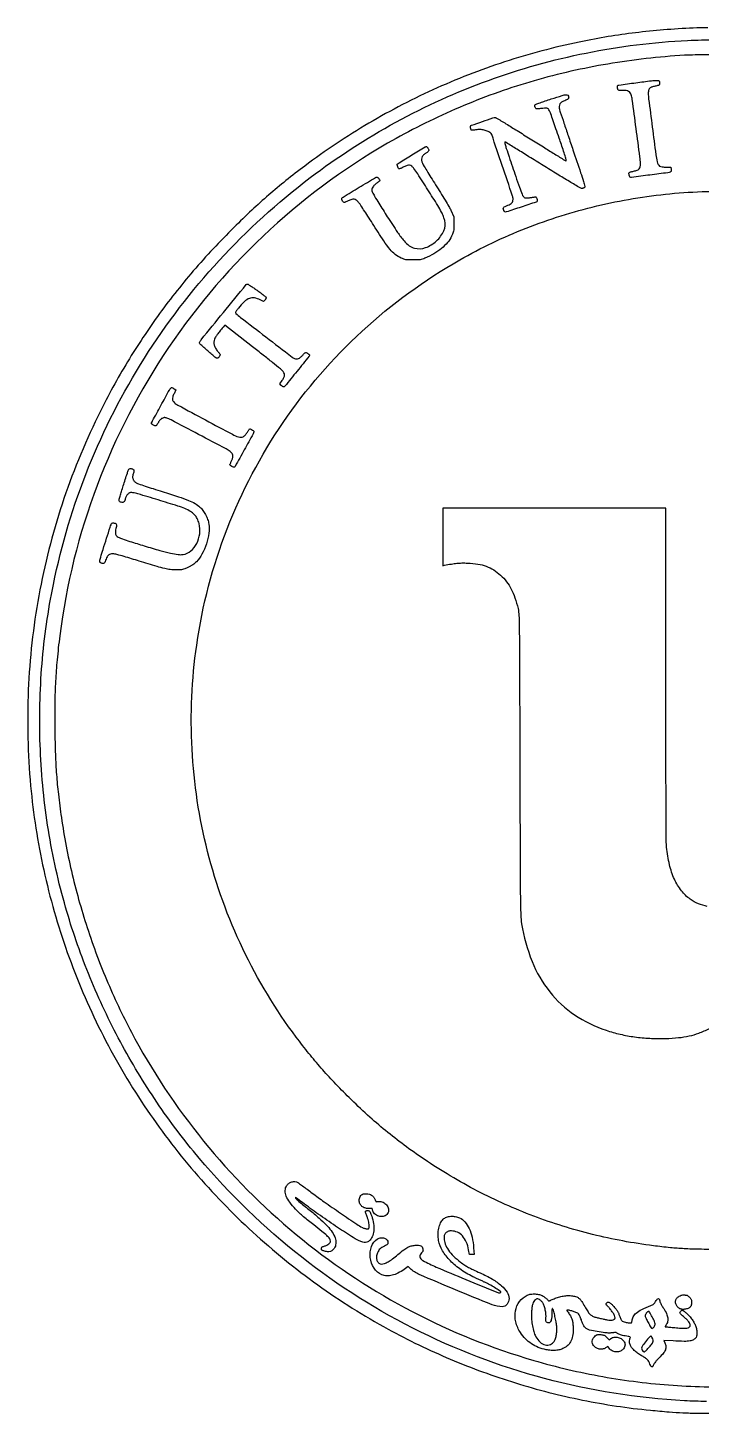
# Model space of a CAD drawing. Extents: x 0 to 2048, y 1 to 2048.
# Drawn here: x 0 to 996, y 1 to 2048 of the extents above; entities that cross this region are included whole.
import ezdxf

# ---------------------------------------------------------------- set-up
doc = ezdxf.new("R2010")
doc.units = 0

msp = doc.modelspace()

# ---------------------------------------------------------------- linework, layer by layer
for points in [[(1006.021468, 2047.671664, 0.012011), (990, 2047.399056, 0.008542), (945.787342, 2044.82663, 0.010138), (904.151006, 2040.839233, 0.010406), (863.686444, 2035.278659, 0.01004), (823, 2027.981876, 0.027694), (712.291359, 1999.369919, 0.028027), (605.875813, 1958.788699, 0.028057), (504.774924, 1906.608309, 0.027892), (409.94417, 1843.342887, 0.007872), (382.070639, 1821.71707, 0.009515), (356.627372, 1800.519569, 0.00935), (331.643907, 1778.055665, 0.007153), (305.145672, 1752.599105, 0.020057), (245.137411, 1688.317553, 0.021553), (191.971044, 1620.908733, 0.021683), (145.08915, 1549.564312, 0.020844), (103.89732, 1473.5, 0.034086), (51.040257, 1343.619185, 0.034606), (16.636234, 1208.411902, 0.034467), (1.112888, 1069.230326, 0.033227), (4.552468, 927.5, 0.031722), (23.848247, 803.289807, 0.031), (58.795854, 681.534613, 0.030893), (108.67292, 564.629244, 0.030995), (172.526937, 454.894085, 0.030417), (246.876551, 357.047948, 0.029819), (333.013358, 268.255764, 0.029813), (429.120224, 190.323335, 0.030374), (533.236914, 124.900604, 0.025286), (625.170596, 80.523064, 0.024862), (721.627822, 45.373857, 0.024928), (820.837208, 20.053499, 0.025756), (921, 5.064921, 0.003822), (948.806521, 2.572504, 0.00943), (969.250175, 1.285078, 0.008454), (990.982521, 0.695466, 0.002554), (1024, 0.526796, 0.002591)], [(1003.898328, 17.978589, -0.010833), (971.5, 19.038388, -0.051543), (764.543174, 51.876568, -0.052415), (569.909815, 126.269961, -0.052324), (394.705278, 239.655215, -0.051021), (245.209461, 387.807054, -0.026574), (184.070806, 470.816228, -0.02551), (131.175175, 560.954102, -0.025457), (87.633094, 656.204873, -0.02619), (54.458365, 754.5, -0.030447), (29.679055, 869.485427, -0.02918), (18.59535, 988.277368, -0.029118), (21.408482, 1107.808118, -0.029999), (38.130268, 1225, -0.045419), (90.282325, 1398.192504, -0.045096), (172.941851, 1559.560716, -0.045), (283.388124, 1703.805968, -0.044815), (418, 1826.182724, -0.037186), (544.714942, 1908.105185, -0.037801), (681.489846, 1969.844994, -0.037783), (826.063311, 2010.311699, -0.037076), (976, 2028.888917, -0.007911), (996.705621, 2029.579362, -0.004138), (1022.499975, 2029.817588, -0.004138)], [(1013.170715, 2007.55992, 0.002065), (995.046875, 2007.481586, 0.001895), (979.616221, 2007.292664, 0.011063), (971.5, 2006.982812, 0.026631), (858.177089, 1994.061281, 0.028488), (749.439655, 1969.317663, 0.028745), (645.120292, 1932.629831, 0.028195), (545, 1884.015782, 0.058646), (358.827658, 1749.53693, 0.058345), (208.600434, 1575.295331, 0.058409), (102.820531, 1371.254093, 0.059025), (47.563786, 1149, 0.007681), (43.676483, 1113.933914, 0.010643), (41.345469, 1082.388508, 0.010117), (40.287189, 1049.575601, 0.006031), (40.289343, 1010.5, 0.005476), (41.135086, 973.844734, 0.010247), (42.751442, 944.223323, 0.010544), (45.543099, 915.261248, 0.006207), (50.038018, 880.771051, 0.022897), (66.039049, 796.569946, 0.021916), (89.857109, 712.923772, 0.021871), (120.962958, 631.51269, 0.022569), (158.772923, 554, 0.049224), (268.043956, 393.360921, 0.049204), (406.621269, 257.155529, 0.049276), (568.935877, 150.820122, 0.049666), (748.5, 78.632413, 0.026616), (850.602455, 54.750239, 0.026725), (954.525388, 41.890728, 0.026636), (1059.563773, 40.166145, 0.026037)], [(1024, 242.605742, -0.003752), (993.024471, 242.838171, -0.010089), (971.008284, 243.613111, -0.0114), (950.614752, 245.210346, -0.006097), (925.5, 248.064398, -0.029236), (835.618264, 264.77356, -0.029518), (748.594435, 291.814938, -0.029491), (665.286088, 328.944258, -0.029062), (586.5, 375.779154, -0.010829), (556.720748, 396.863889, -0.012609), (529.386364, 418.208621, -0.012464), (502.895426, 441.122047, -0.010136), (475.648655, 466.931154, -0.00763), (453.370599, 489.588445, -0.010534), (434.124251, 510.640003, -0.010735), (416.064197, 532.164741, -0.008425), (397.38936, 556.238051, -0.04927), (318.235801, 686.958269, -0.049284), (266.196273, 830.626981, -0.04918), (243.203771, 981.990931, -0.048646), (250.07744, 1135.5, -0.057336), (295.149985, 1307.344176, -0.05722), (378.089937, 1464.588789, -0.057075), (494.738114, 1599.284915, -0.0565), (639.19056, 1704.645721, -0.035876), (737.16439, 1751.43858, -0.034753), (841.856586, 1784.325865, -0.034765), (950.06031, 1802.386824, -0.035956), (1058.5, 1804.990942, -0.002896)], [(1005.209409, 749.462069, -0.052992), (992.086315, 753.425702, -0.053311), (980.1179, 760.053384, -0.07421), (966.893894, 772.632162, -0.058541), (956.635131, 789.542393, -0.050064), (949.354958, 810.914612, -0.031873), (945.047599, 836.855955, -0.023873), (944.542586, 846.361493, -0.000311), (944.261618, 905.908145, -0.000748), (944.060266, 983.358905, -0.000276), (944, 1092.605955), (944, 1338), (779, 1338), (614, 1338), (614, 1295.383423), (614, 1252.766846), (616.75, 1253.359811, -0.009339), (626.726822, 1255.316815, -0.019386), (634.585376, 1256.394232, -0.020894), (642.11979, 1256.814353, -0.012877), (651, 1256.709275, -0.031106), (665.913906, 1255.216259, -0.048169), (678.417525, 1251.913684, -0.051978), (689.355434, 1246.516846, -0.044914), (699.538482, 1238.743624, -0.042709), (708.328533, 1229.187612, -0.044024), (715.267551, 1218.369239, -0.039321), (720.788271, 1205.445784, -0.024096), (725.32072, 1189.5, -0.049559), (726.682507, 1179.060856, -0.004773), (727.223954, 1153.446729, -0.002119), (727.576902, 1105.434534, -0.000123), (727.998129, 958.5, 0.000128), (728.419193, 812.117293, 0.0021), (728.777729, 763.216533, 0.005523), (729.366182, 737.15838, 0.032172), (730.708265, 723.5, 0.05462), (746.094897, 668.205175, 0.072928), (772.228691, 623.203424, 0.076712), (808.980289, 589.242973, 0.068838), (855.603977, 566.411904, 0.022768), (876.448325, 560.589691, 0.022558), (897.800009, 556.665956, 0.021886), (920.028066, 554.595807, 0.018833), (943.5, 554.327349, 0.017153), (962.898569, 555.502931, 0.031592), (978.506885, 557.98968, 0.033944), (992.90917, 562.272136, 0.023677), (1008.5, 568.941665, 0.044865)], [(1081.977162, 1057.25, -0.000112), (1081.923512, 881.804735, -0.001437)]]:
    msp.add_lwpolyline(points, format="xyb")
for points in [[(934.5, 1966.044762, -0.03032), (934.375524, 1963.993964, -0.159934), (933.90339, 1962.986979, -0.136066), (932.883038, 1962.368788, -0.019788), (930.5, 1961.799049, 0.005225), (925.588235, 1960.774954, 0.033142), (923.139126, 1960.064697, 0.06093), (921.504563, 1959.233914, 0.048401), (919.974564, 1957.974564, 0.069579), (919.029686, 1956.722471, 0.06317), (918.426473, 1955.21815, 0.046253), (918.099142, 1953.224635, 0.017578), (918, 1950.405485, 0.031773), (918.516045, 1942.292802, 0.000615), (923.877804, 1900.724654, 0.000791), (929.255292, 1859.939081, 0.023538), (931.115782, 1849.699811, 0.061929), (932.577972, 1845.700427, 0.137339), (934.765348, 1843.339118, 0.105225), (938.276814, 1842.093155, 0.027926), (944.238597, 1841.642462), (951.5, 1841.5), (951.813871, 1838.243125, -0.03061), (951.868233, 1836.684958, -0.07934), (951.662475, 1835.583499, -0.111303), (951.183168, 1834.826951, -0.104876), (950.416118, 1834.329438, -0.0592), (946.872585, 1833.43162, -0.000568), (920.469696, 1830.013385, -0.000314), (893.366222, 1826.553051, -0.112717), (891.353734, 1826.751173, -0.210994), (890.482774, 1827.544054, -0.041045), (889.768857, 1829.599076, -0.043015), (889.391298, 1831.847965, -0.112158), (889.623697, 1833.461754, -0.203278), (890.091653, 1833.946769, -0.017762), (891.7236, 1834.573525, -0.021068), (893.80155, 1835.191425, -0.014776), (896.185742, 1835.717954, 0.03584), (901.52521, 1837.135241, 0.124949), (904.485783, 1839.0737, 0.141731), (905.956228, 1842.034998, 0.051311), (906.3198, 1846.761611, 0.025982), (905.522991, 1856.99405, 0.000808), (900.010843, 1898.739724, 0.000548), (894.230512, 1941.620013, 0.040747), (892.721809, 1948.47808, 0.078455), (891.170487, 1951.652369, 0.123676), (888.889794, 1953.626719, 0.08933), (885.382428, 1954.670454, 0.027217), (879.829455, 1954.985258, -0.006761), (875.458676, 1955.054028, -0.093114), (873.917385, 1955.390523, -0.193321), (873.082499, 1956.220701, -0.047559), (872.478292, 1958.098837, -0.029501), (872.280372, 1959.34733, -0.035369), (872.247634, 1960.536445, -0.038076), (872.364936, 1961.515028, -0.149074), (872.648837, 1962.04552, -0.163722), (874.570101, 1962.994731, -0.000611), (899.567051, 1966.341467, -0.002006), (922.805419, 1969.329032, -0.039464), (930, 1969.652726, -0.012666), (932.8817, 1969.481767, -0.148894), (933.913357, 1969.069468, -0.200337), (934.38771, 1968.200214, -0.02603)], [(800.218185, 1945.009945, -0.057437), (800.2161, 1943.784198, -0.108923), (799.894545, 1942.855852, -0.105304), (799.203082, 1942.12873, -0.051307), (798.072634, 1941.513844, 0.023112), (790.748864, 1938.049268, 0.112951), (787.304445, 1935.070503, 0.162007), (786.145947, 1931.473645, 0.062946), (786.860508, 1926.226801, 0.01482), (787.883553, 1922.807507, 0.000347), (793.179381, 1906.883003, 0.000768), (799.427354, 1888.234372, 0.000521), (806.598118, 1867.013207, -0.00069), (817.944029, 1833.398536, -0.0084), (822.058766, 1820.434563, -0.013971), (824.007765, 1813.18402, -0.300246), (823.28641, 1811.199892, -0.065657), (822.420427, 1810.718222, -0.039034), (821.290383, 1810.370581, -0.038412), (820.088203, 1810.196713, -0.053114), (819, 1810.239484, -0.098483), (817.181424, 1810.886356, -0.000549), (801.346821, 1820.360376, -0.002337), (783.327294, 1831.283398, -0.00148), (762.414709, 1844.179466, 0.00021), (741.540127, 1857.125362, 0.000333), (723.638321, 1868.200695, 0.000069), (707.877563, 1877.933889, 0.015425), (706.35954, 1878.80758, 0.600385), (705.669594, 1878.345616, 0.039318), (706.214704, 1875.336536, 0.014795), (707.991667, 1869.324695, 0.00194), (712.193786, 1856.680914, 0.000933), (721.890589, 1828.054839, 0.00463), (727.521612, 1812.020733, 0.00522), (731.356426, 1801.752859, 0.0748), (733.280292, 1798.370796, 0.044304), (734.632235, 1796.934249, 0.117039), (735.867349, 1796.268838, 0.077531), (737.566947, 1796.087331, 0.012411), (740.908125, 1796.332288, 0.006255), (743.249356, 1796.592088, 0.005681), (745.65984, 1796.917994, 0.005694), (747.809531, 1797.258604, 0.018176), (749.231754, 1797.55413, -0.037995), (750.751448, 1797.807601, -0.150604), (751.666792, 1797.612842, -0.14276), (752.341604, 1796.928775, -0.032928), (753.022568, 1795.440641, -0.026912), (753.39277, 1794.282995, -0.028058), (753.630416, 1793.108225, -0.029193), (753.718495, 1792.07604, -0.098609), (753.604647, 1791.412109, -0.224439), (752.182832, 1790.05307, -0.000839), (729.959573, 1782.698665, -0.000849), (707.722376, 1775.422867, -0.220494), (705.739463, 1775.661021, -0.098251), (705.343997, 1776.029027, -0.022653), (704.842387, 1776.794349, -0.022551), (704.335549, 1777.745059, -0.020346), (703.897221, 1778.770329, -0.096381), (703.537186, 1780.853334, -0.187512), (704.171791, 1782.389592, -0.09793), (706.086225, 1783.73649, -0.016554), (710.251675, 1785.423266, 0.043158), (713.704812, 1787.040175, 0.079373), (716.107162, 1788.993203, 0.094839), (717.510898, 1791.331412, 0.088118), (718, 1794.085139, 0.081326), (717.190373, 1799.029888, 0.000458), (701.981131, 1844.092843, 0.000252), (686.38241, 1890.094163, 0.158796), (684.76705, 1892.252963, 0.058688), (679.731331, 1894.97919, 0.050444), (673.936955, 1896.633821, 0.04726), (667.561395, 1897.163588, 0.039618), (660.801399, 1896.548483, -0.010275), (657.844044, 1896.103374, -0.114589), (656.665901, 1896.220801, -0.206457), (655.979601, 1896.840841, -0.045777), (655.443552, 1898.368885, -0.026943), (655.228969, 1899.472551, -0.0253), (655.128547, 1900.616375, -0.026166), (655.144232, 1901.638893, -0.074826), (655.296943, 1902.331438, -0.220214), (656.45517, 1903.456513, -0.001031), (672.664252, 1909.104858, -0.002279), (688.157299, 1914.388929, -0.081211), (691.894738, 1915, -0.137594), (692.730042, 1914.765698, -0.000178), (707.46641, 1905.785444, -0.001526), (723.958847, 1895.657819, -0.000937), (743.328862, 1883.6313, 0.000256), (762.770111, 1871.523788, 0.000401), (779.497336, 1861.13696, 0.000097), (794.153172, 1852.056595, 0.015775), (795.804761, 1851.104489, 0.62923), (796.589677, 1851.679038, 0.024039), (795.503335, 1856.268653, 0.010739), (792.76145, 1865.071115, 0.001234), (786.119808, 1884.723189, 0.00069), (781.472526, 1898.30166, 0.000992), (777.316609, 1910.312437, 0.00052), (773.764378, 1920.478931, 0.015752), (772.790356, 1923, 0.041528), (770.995086, 1926.421656, 0.130984), (769.105246, 1928.16154, 0.120543), (766.502252, 1928.808737, 0.032628), (762.231291, 1928.545884, -0.004477), (755.385776, 1927.736106, -0.063743), (752.930121, 1927.781594, -0.183106), (751.585809, 1928.530085, -0.08964), (750.59407, 1930.255148, -0.030934), (750.242401, 1931.473031, -0.052223), (750.120669, 1932.527747, -0.066579), (750.22417, 1933.369084, -0.135077), (750.555148, 1933.94196, -0.109218), (751.390801, 1934.466801, -0.001118), (757.9787, 1936.804504, -0.003548), (765.616219, 1939.434675, -0.002288), (774.5, 1942.378495, -0.003042), (790.722978, 1947.563029, -0.050361), (796.275222, 1948.703564, -0.225098), (798.879947, 1947.77968, -0.170134)], [(592.401299, 1869.190867, -0.054273), (593.239529, 1867.022071, -0.193484), (593.062045, 1865.572986, -0.110722), (591.817806, 1864.167623, -0.012652), (588.302719, 1861.76134, 0.067082), (584.898162, 1858.841244, 0.106798), (583.015546, 1855.51547, 0.10896), (582.694531, 1851.758726, 0.071949), (583.877753, 1847.572674, 0.031063), (585.28508, 1844.877543, 0.001597), (590.396921, 1836.474613, 0.002537), (596.560309, 1826.52927, 0.001838), (603.522695, 1815.511115, -0.003412), (610.684426, 1804.09805, -0.00376), (617.45891, 1792.950074, -0.003503), (623.106611, 1783.344629, -0.01908), (625.926586, 1778.011115), (630.5, 1768.5), (630.5, 1757.478973, -0.006999), (630.404349, 1750.64597, -0.039796), (630.014393, 1747.033973, -0.05092), (629.090109, 1743.923561, -0.015905), (627.092438, 1739.478973, -0.06316), (621.051406, 1730.265722, -0.044106), (612.174381, 1721.551818, -0.039998), (600.913092, 1713.714263, -0.032311), (587.729736, 1707.125573, -0.022344), (583.878093, 1705.701313, -0.040644), (580.611765, 1704.942507, -0.029707), (576.641658, 1704.59374, -0.007057), (570, 1704.5, -0.006529), (563.17392, 1704.589134, -0.032984), (559.381041, 1704.939289, -0.047085), (556.311695, 1705.729899, -0.022947), (552.569866, 1707.277145, -0.056702), (543.722466, 1712.716876, -0.053587), (536.134971, 1720.098041, -0.027314), (526.891218, 1732.578501, -0.004198), (510.111824, 1758.5, 0.001953), (503.290472, 1769.142332, 0.002581), (496.988053, 1778.781532, 0.001856), (491.635229, 1786.811913, 0.025238), (489.528805, 1789.628618, 0.047545), (486.075533, 1793.066744, 0.136387), (483.009123, 1794.425396, 0.120927), (479.449601, 1794.087279, 0.033587), (474.25289, 1791.874573, -0.008982), (469.778234, 1789.70354, -0.141183), (468.118053, 1789.447108, -0.209583), (466.868786, 1790.196718, -0.023443), (465.036288, 1793.053882, -0.055792), (464.743884, 1793.723094, -0.054092), (464.602783, 1794.447432, -0.058721), (464.624858, 1795.116185, -0.11128), (464.819775, 1795.615835, -0.107985), (466.726586, 1797.435668, -0.000493), (490.529541, 1811.896825, -0.0004), (514.548354, 1826.430495, -0.136681), (516.592765, 1827, -0.137179), (517.234762, 1826.820484, -0.040886), (518.066632, 1826.217719, -0.037621), (518.930711, 1825.356102, -0.032907), (519.698814, 1824.336916, -0.021137), (520.728828, 1822.609876, -0.188495), (520.835225, 1821.748407, -0.163122), (520.33771, 1820.977532, -0.014903), (518.487291, 1819.586916, 0.023455), (514.604675, 1816.563835, 0.036378), (511.590508, 1813.574916, 0.043006), (509.600626, 1810.851013, 0.137089), (509, 1808.701546, 0.112334), (509.823955, 1805.080393, 0.017852), (513.22761, 1798.592714, 0.010712), (519.434642, 1788.24443, 0.00175), (531.957019, 1768.5, 0.006146), (547.269708, 1745.178541, 0.03021), (556.841897, 1732.682851, 0.05589), (564.502829, 1725.616555, 0.097022), (572.305575, 1721.943749, 0.150106), (588.564911, 1722.781646, 0.098707), (604.69593, 1732.588653, 0.101175), (615.537894, 1747.581005, 0.166485), (616.999497, 1763.002096, 0.026112), (616.296845, 1765.376993, 0.01009), (615.08659, 1768.59179, 0.009958), (613.631957, 1772.030891, 0.012128), (612.129132, 1775.187642, 0.021833), (606.718054, 1784.810902, 0.001956), (592.002391, 1808.293038, 0.001715), (576.966407, 1831.899273, 0.027036), (571.389724, 1839.634678, 0.048436), (568.05898, 1843.03209, 0.135176), (565.051239, 1844.410726, 0.120519), (561.543034, 1844.133639, 0.034706), (556.468227, 1842.058973, -0.003576), (554.043566, 1840.886785, -0.005318), (551.90311, 1839.898573, -0.002473), (550.072054, 1839.087574, -0.103366), (549.652965, 1839, -0.274649), (548.694247, 1839.569588, -0.024123), (547.413853, 1842.217505, -0.023953), (546.394467, 1844.97356, -0.286533), (546.664902, 1846.02502, -0.053978), (549.485805, 1848.183264, -0.000707), (568.478884, 1859.667217, -0.000314), (588.209283, 1871.542023, -0.131417), (589.72432, 1871.977375, -0.163282), (590.293461, 1871.798053, -0.044156), (591.015714, 1871.168171, -0.039801), (591.75522, 1870.264447, -0.032257)], [(339.490348, 1659.708565, -0.006199), (344.489425, 1656.05443, -0.00931), (348.750063, 1652.732528, -0.004805), (352.247121, 1649.843626, -0.171781), (352.771018, 1648.950489, -0.117154), (352.739472, 1648.217149, -0.042218), (352.368644, 1647.233817, -0.039042), (351.763336, 1646.184069, -0.037249), (350.993547, 1645.223448), (348.925753, 1643.003932), (344.157648, 1645.420114, 0.071028), (335.355996, 1648.407439, 0.136936), (327.998406, 1647.767253, 0.104269), (320.715297, 1643.132257, 0.031041), (311.834013, 1633.291401, 0.007261), (309.0666, 1629.707957, 0.048841), (307.902412, 1627.789718, 0.125216), (307.648936, 1626.531146, 0.192496), (308.107096, 1625.534079, 0.025845), (315.080623, 1619.563789, 0.000509), (352.292454, 1590.95985, 0.000215), (391.24896, 1561.10445, 0.065539), (394.676281, 1559.130335, 0.076695), (397.730182, 1558.387527, 0.11474), (400.436792, 1558.777155, 0.085314), (403.242735, 1560.465492, 0.02819), (406.71354, 1563.819268, -0.00845), (409.418185, 1566.647425, -0.090929), (410.712088, 1567.550717, -0.178181), (411.89063, 1567.639793, -0.053594), (413.584639, 1566.954703, -0.025346), (414.63584, 1566.321609, -0.026796), (415.5974, 1565.596167, -0.02771), (416.352072, 1564.885577, -0.098734), (416.704704, 1564.327147, -0.266615), (416.406146, 1562.412668, -0.000661), (398.484494, 1540.120102, -0.000733), (380.566759, 1517.959215, -0.226091), (378.553891, 1517, -0.120183), (377.949658, 1517.147365, -0.030041), (377.071251, 1517.672119, -0.028946), (376.110522, 1518.41228, -0.025578), (375.199103, 1519.288064), (373.049579, 1521.576128), (376.524789, 1526.464087, 0.043342), (379.152479, 1530.934241, 0.108747), (380.003141, 1534.597838, 0.128202), (379.182767, 1537.900006, 0.072685), (376.694579, 1541.216667, 0.026842), (374.178019, 1543.461424, 0.000692), (362.348137, 1552.897759, 0.001467), (348.405656, 1563.921038, 0.001001), (332.497283, 1576.371447), (291.605409, 1608.242895), (289.241294, 1605.371447, 0.005712), (284.318585, 1599.25117, 0.011354), (280.586362, 1594.272194, 0.013804), (277.895489, 1590.278647, 0.042411), (276.389534, 1587.38986, 0.09092), (275.480507, 1583.215912, 0.074681), (276.009242, 1578.677888, 0.065968), (277.967879, 1574.003874, 0.048344), (281.262464, 1569.439165, -0.008114), (283.82133, 1566.435229, -0.090649), (284.583319, 1565.06826, -0.171955), (284.567926, 1563.870783, -0.047649), (283.740205, 1562.151392, -0.030253), (283.024863, 1561.115531, -0.03205), (282.202387, 1560.194516, -0.033863), (281.396052, 1559.501337, -0.109765), (280.756614, 1559.212919, -0.233226), (278.279387, 1559.85388, -0.003405), (266.555817, 1570.100191, -0.002953), (254.864836, 1580.583185, -0.309425), (254.390508, 1582.575264, -0.079591), (256.762974, 1586.668822, -0.000334), (289.627111, 1626.914731, -0.000139), (323.337432, 1668.117224, -0.219234), (325, 1668.926828, -0.144095), (325.998302, 1668.65623, -0.003918), (329.87529, 1666.232282, -0.007814), (334.403742, 1663.251022, -0.005241)], [(216.800263, 1514.185549), (219.100527, 1512.41557), (216.560032, 1506.957785, 0.025293), (214.608088, 1502.141892, 0.098438), (214.167008, 1498.972036, 0.130766), (215.023716, 1496.369747, 0.060276), (217.334367, 1493.618077, 0.064787), (222.30227, 1490.052693, 0.000572), (263.217767, 1468.125836, 0.000943), (302.904639, 1447.011978, 0.036774), (312.050611, 1442.998452, 0.099561), (315.588092, 1442.49437, 0.109804), (318.911859, 1443.434515, 0.087814), (322.069201, 1445.933697, 0.043641), (325.122507, 1450.044675, -0.00635), (326.324697, 1451.944013, -0.009923), (327.412159, 1453.544373, -0.004502), (328.365194, 1454.863389, -0.238394), (328.635434, 1455, -0.124313), (330.178271, 1454.610391, -0.029528), (332.451025, 1453.205196, -0.024628), (334.516671, 1451.595286, -0.284483), (334.812186, 1450.657248, -0.063676), (333.697907, 1447.837284, -0.0004), (320.542138, 1423.999447, -0.000209), (307.045565, 1399.614379, -0.128524), (305.95875, 1398.474506, -0.234016), (304.500438, 1398.337291, -0.040129), (301.915992, 1399.573499, -0.040249), (299.626439, 1401.162923, -0.333748), (299.34477, 1402.317593, -0.000686), (299.657503, 1403.044369, -0.000081), (300.353742, 1404.655574, -0.000097), (301.182105, 1406.570656, -0.00008), (302.067792, 1408.616275, 0.041865), (303.491659, 1412.840964, 0.105845), (303.590002, 1416.065142, 0.12137), (302.373592, 1418.77467, 0.064821), (299.742234, 1421.366378, 0.040238), (293.611123, 1425.278218, 0.000514), (252.988699, 1446.761098, 0.00049), (212.205111, 1468.22448, 0.042438), (205.811231, 1470.917533, 0.025367), (203.737116, 1471.476166, 0.068937), (202.222925, 1471.589507, 0.072862), (200.783825, 1471.285168, 0.030854), (198.974133, 1470.486624, 0.044756), (197.64712, 1469.642212, 0.028511), (196.262148, 1468.444157, 0.028569), (195.028172, 1467.102209, 0.046452), (194.162902, 1465.819765, -0.009675), (193.412296, 1464.508986, -0.00707), (192.530318, 1463.081835, -0.007147), (191.655792, 1461.75278, -0.015635), (190.940307, 1460.766394, -0.034766), (189.911569, 1459.612958, -0.178417), (189.141642, 1459.269262, -0.123361), (188.174497, 1459.443998, -0.013257), (186.109256, 1460.443501, -0.026775), (184.602641, 1461.327848, -0.080831), (183.730704, 1462.133064, -0.128068), (183.379765, 1462.942496, -0.129113), (183.469737, 1463.817593, -0.034824), (184.842067, 1466.818765, -0.000288), (197.209824, 1489.507642, -0.000251), (209.686478, 1512.337739, -0.040308), (211.271149, 1514.75, -0.101451), (212.326858, 1515.65153, -0.152749), (213.503705, 1515.89183, -0.105251), (214.933317, 1515.431576, -0.033675)], [(156.732261, 1394.66622, -0.126424), (157.25392, 1393.808156, -0.089208), (157.386021, 1392.682143, -0.049919), (157.119835, 1391.04226, -0.01221), (156.349343, 1388.413258, 0.01298), (155.457872, 1385.354033, 0.065995), (155.235754, 1383.597645, 0.082604), (155.506046, 1382.030914, 0.026855), (156.400754, 1379.850388, 0.046251), (157.312532, 1378.31368, 0.037919), (158.548502, 1376.857374, 0.038128), (159.981295, 1375.613246, 0.0485), (161.480692, 1374.710598, 0.031811), (163.96636, 1373.713841, 0.001083), (173.967869, 1370.448187, 0.002035), (185.806461, 1366.66425, 0.001418), (199.19702, 1362.485985, -0.004608), (223.370124, 1354.773669, -0.018563), (237.895946, 1349.386006, -0.030499), (247.614047, 1344.652334, -0.054569), (254.818693, 1339.473102, -0.052542), (259.227552, 1334.58111, -0.035868), (263.186096, 1328.222114, -0.035159), (266.287333, 1321.179697, -0.042964), (268.127493, 1314.224589, -0.080791), (268.279688, 1301.040584, -0.04246), (264.460367, 1285.057303, -0.042285), (257.928966, 1269.777588, -0.073521), (249.762167, 1258.699198, -0.028704), (247.270149, 1256.462852, -0.019348), (244.193303, 1254.194421, -0.018557), (240.775033, 1252.053736, -0.019225), (237.246817, 1250.199198, -0.012638), (232.363567, 1248.017181, -0.048187), (229.17825, 1247.036569, -0.043246), (225.700336, 1246.63163, -0.008827), (219.5, 1246.558346, -0.026827), (211.045331, 1247.06179, -0.030597), (203.062877, 1248.467331, -0.01415), (191.480171, 1251.595317, -0.001563), (165.20785, 1259.583981, 0.001647), (142.605812, 1266.452457, 0.013445), (132.187445, 1269.277992, 0.028329), (126.054986, 1270.402188, 0.122605), (122.407612, 1269.964874, 0.061285), (120.106185, 1268.749892, 0.079179), (118.387223, 1267.095757, 0.059476), (116.945818, 1264.623075, 0.02042), (115.451923, 1260.75, -0.053015), (114.012919, 1257.638865, -0.156127), (112.264456, 1256.099508, -0.184262), (110.14809, 1255.998494, -0.07882), (107.587855, 1257.3121, -0.287774), (106.763309, 1259.382395, -0.02235), (108.161312, 1265.460313, -0.009777), (111.576041, 1276.889599, -0.000639), (122.144193, 1309.75, -0.009828), (123.41186, 1313.425825, -0.076315), (124.286081, 1315.010659, -0.152826), (125.339855, 1315.748843, -0.077094), (126.959086, 1316, -0.078107), (129.551596, 1315.592526, -0.178325), (131.087224, 1314.389021, -0.159569), (131.575116, 1312.365985, -0.059809), (130.990325, 1309.470684, 0.039258), (130.12333, 1305.932422, 0.042403), (129.850004, 1302.392954, 0.046551), (130.157598, 1299.349348, 0.125393), (131.083102, 1297.399868, 0.110092), (134.08304, 1295.077501, 0.021715), (140.400962, 1292.435707, 0.012074), (151.158935, 1288.769117, 0.001893), (172.557979, 1282.136836, 0.004784), (195.784381, 1275.276746, 0.015021), (211.551779, 1271.2912, 0.021451), (222.754526, 1269.314494, 0.071082), (230.222562, 1269.390446, 0.141206), (241.389186, 1274.547597, 0.096278), (250.078476, 1285.614607, 0.088064), (254.533519, 1300.120071, 0.092681), (253.601841, 1315.001739, 0.05138), (250.863893, 1322.501744, 0.077104), (246.89889, 1328.216069, 0.069167), (241.049832, 1332.870779, 0.03356), (232.5, 1337.181256, 0.024156), (222.324646, 1340.913703, 0.00168), (193.190028, 1349.923224, 0.001183), (163.171991, 1359.017946, 0.039098), (155.801889, 1360.617073, 0.019955), (153.00929, 1360.884866, 0.088055), (151.374559, 1360.687817, 0.09633), (149.981431, 1359.948875, 0.026417), (148.125429, 1358.279275, 0.041061), (146.932462, 1356.872444, 0.028729), (145.820961, 1355.114458, 0.029091), (144.943439, 1353.289432, 0.05119), (144.468933, 1351.686092, -0.026399), (144.113668, 1350.223151, -0.026958), (143.608193, 1348.81625, -0.027962), (143.037331, 1347.648618, -0.092117), (142.491046, 1346.992569, -0.165308), (140.93264, 1346.396942, -0.062976), (138.585741, 1346.604875, -0.063436), (136.397099, 1347.38119, -0.186319), (135.343563, 1348.547071, -0.15846), (135.29213, 1349.533358, -0.002059), (136.940923, 1355.577217, -0.00571), (138.971879, 1362.59086, -0.003687), (141.476363, 1370.668393, -0.00088), (147.561694, 1389.679362, -0.0262), (149.358695, 1394.397061, -0.146902), (150.8734, 1396.166297, -0.205612), (152.900571, 1396.504812, -0.028309), (153.986157, 1396.172909, -0.023523), (155.098394, 1395.702202, -0.024163), (156.077844, 1395.172576, -0.057317)], [(399.511363, 341.714565, -0.022298), (400.914482, 340.77949, -0.000652), (406.656676, 336.559894, -0.001308), (413.398212, 331.565129, -0.000901), (421.011363, 325.872309, 0.00739), (438.618729, 313.059062, 0.003055), (462.801843, 296.221763, 0.001825), (486.866066, 279.813647, 0.030771), (495.150763, 274.923087, 0.027778), (496.816666, 274.186715, 0.021356), (498.705968, 273.564907, 0.021787), (500.527701, 273.13513, 0.047063), (501.960162, 273, 0.030799), (503.53429, 273.097055, 0.125255), (504.420948, 273.443375, 0.163771), (504.903167, 274.112371, 0.063811), (505.101317, 275.25, 0.024611), (505.083901, 279.383694, 0.034225), (504.634096, 283.056909, 0.032674), (503.666233, 286.760763, 0.019824), (502.067837, 291, -0.011532), (501.045571, 293.580784, -0.015644), (500.250462, 295.957812, -0.012544), (499.707833, 297.946111, -0.143106), (499.742378, 298.75, -0.16096), (500.104335, 299.229694, -0.058921), (500.864686, 299.632812, -0.050748), (501.864238, 299.907704, -0.041767), (502.96719, 300, -0.071847), (504.551343, 299.771184, -0.134259), (505.645348, 299.094683, -0.07899), (506.593349, 297.686158, -0.013936), (507.858633, 294.75, -0.046618), (511.160865, 283.513876, -0.057127), (512.019002, 272.611336, -0.06555), (510.438663, 263.207276, -0.115188), (506.494427, 256.425414, -0.082529), (503.312108, 254.006314, -0.105369), (499.775415, 253.007177, -0.086055), (495.59528, 253.453284, -0.039468), (490.442396, 255.374626, -0.034493), (478.88028, 261.762581, -0.004578), (455.54744, 277.145322, -0.005635), (429.93353, 294.792821, -0.006972), (406.5, 311.824995, 0.007121), (396.480059, 319.103242, 0.901743), (396.053734, 318.614418, 0.032461), (401.342265, 313.632483, 0.002705), (415.932737, 301.706605, -0.008742), (431.299483, 288.833667, -0.023945), (441.535006, 279.05291, -0.032721), (448.760632, 270.383508, -0.0387), (454.355468, 261.29966, -0.072864), (455.521682, 257.886049, -0.043266), (455.939946, 253.598992, -0.043447), (455.615707, 249.344277, -0.07875), (454.51998, 246.038636, -0.079539), (451.605019, 242.090613, -0.11097), (447.886744, 239.78514, -0.103619), (443.340967, 239.202454, -0.06249), (438, 240.306442, -0.029644), (436.276205, 241.010829, -0.087711), (435.241035, 241.753236, -0.116746), (434.689743, 242.670402, -0.077348), (434.5, 243.889624, -0.080673), (434.703911, 245.14521, -0.131191), (435.294876, 246.041557, -0.087683), (436.446564, 246.750991, -0.022522), (438.520952, 247.466493, 0.030395), (442.717983, 248.988447, 0.066077), (445.651018, 250.749041, 0.092673), (447.388536, 252.756665, 0.13292), (448, 255.016143, 0.167515), (446.838588, 258.385459, 0.03598), (442.630593, 263.032808, 0.023396), (435.366119, 269.356327, 0.00612), (423.12797, 278.800316, -0.015589), (408.149161, 290.81854, -0.025569), (396.348584, 302.000166, -0.03054), (387.683404, 312.284978, -0.060899), (382.426958, 321.52057, -0.058179), (381.326043, 325.355579, -0.050625), (381.066292, 329.528786, -0.052258), (381.642564, 333.519219, -0.075057), (383.023433, 336.806555, -0.10318), (386.170178, 340.163148, -0.080851), (390.673757, 342.342357, -0.083651), (395.482304, 342.933916, -0.125335)], [(508.531069, 322.980798, -0.049378), (509.976728, 321.876658, -0.035972), (511.353153, 320.393096, -0.034998), (512.544602, 318.674061, -0.038894), (513.437916, 316.86356, 0.016685), (514.478871, 314.494345, 0.114665), (515.269325, 313.508168, 0.169634), (516.266073, 313.165957, 0.048048), (517.922018, 313.334404, -0.130178), (524.12844, 312.952192, -0.110758), (529.768996, 309.563224, -0.115299), (533.265505, 304.221427, -0.150085), (533.567964, 298.414769, -0.167663), (530.290972, 293.392658, -0.145213), (524.405489, 291.096273, -0.128174), (517.62653, 292.269413, -0.120062), (512.088296, 296.614879, -0.034076), (511.289017, 297.787226, -0.029548), (510.613437, 299.113298, -0.030675), (510.145888, 300.391067, -0.072489), (510, 301.392065, 0.08222), (509.811458, 302.530885, 0.221716), (509.257555, 303.108422, 0.10125), (508.109491, 303.30325, 0.011414), (505.458224, 303.15319, -0.07478), (500.03092, 303.533262, -0.099089), (495.513544, 305.532905, -0.103145), (492.23936, 309.040662, -0.087223), (490.394531, 313.777344, -0.094217), (490.369141, 316.445322, -0.056873), (491.282205, 319.483012, -0.057279), (492.840848, 322.204953, -0.102584), (494.749978, 323.919889, -0.104393), (497.521711, 324.836502, -0.044876), (501.435476, 324.921262, -0.04449), (505.4369, 324.287995, -0.077076)], [(638.8022, 289.289572, -0.103326), (646.769339, 283.245656, -0.069292), (653.032376, 273.634453, -0.056939), (657.373716, 260.767479, -0.035737), (659.595375, 245.026072), (660.285909, 235), (656.846504, 235), (653.407099, 235), (652.216734, 241.941675, 0.056063), (648.840711, 253.601393, 0.085724), (643.218933, 262.471851, 0.100557), (635.71092, 267.997386, 0.107741), (626.826725, 269.978038, 0.027432), (624.389184, 269.855692, 0.053763), (622.491919, 269.446498, 0.057854), (620.816852, 268.667254, 0.037143), (619.076725, 267.411106, 0.034965), (617.364887, 265.753158, 0.094802), (616.496272, 264.312107, 0.073253), (616.102639, 262.43929, 0.015232), (616, 259.070829, 0.092763), (617.591088, 250.568579, 0.058903), (622.325554, 241.642231, 0.049378), (630.008722, 232.594335, 0.032321), (640.451775, 223.735738, 0.012877), (646.635714, 219.384879, 0.021317), (652.093032, 216.078345, 0.016539), (658.70101, 212.729727, 0.0048), (669.102664, 208.005056, -0.026415), (687.416849, 198.711813, -0.049914), (700.861318, 189.070189, -0.066388), (709.229826, 179.457814, -0.146982), (712, 170.237914, -0.082014), (711.237197, 165.61876, -0.089292), (709.035278, 161.639731, -0.098096), (705.78966, 158.951805, -0.124669), (702.031679, 158, -0.095089), (687.007121, 160.883409, -0.003462), (632.848994, 182.901374, -0.003668), (579.25836, 205.584348, -0.08785), (565.685887, 214.534603), (562.871773, 217.199836), (556.97096, 213.060652, -0.036817), (547.705595, 207.530573, -0.057956), (539.007731, 204.368214, -0.068939), (531.036877, 203.606469, -0.090722), (523.927273, 205.221216, -0.150725), (512.404907, 214.995131, -0.112726), (506.76265, 230.764105, -0.116773), (508.608743, 246.976235, -0.169431), (517.603288, 258.063836, -0.108998), (522.614544, 259.81643, -0.116567), (527.767872, 259.232713, -0.135956), (531.567459, 256.547991, -0.17305), (533, 252.532845, -0.089987), (532.742587, 251.114141, -0.115707), (532.007934, 250.015418, -0.068016), (530.540138, 248.978111, -0.014909), (527.75, 247.631774, 0.026494), (523.84932, 245.636906, 0.060946), (521.224253, 243.651832, 0.065892), (519.277719, 241.194899, 0.035673), (517.538138, 237.74552, 0.076243), (516.039461, 231.715169, 0.106443), (516.706448, 226.215665, 0.138214), (519.336483, 222.432293, 0.174673), (523.32258, 221.009769, 0.089517), (527.766457, 221.825916, 0.040289), (533.149739, 224.365034, 0.030483), (539.630592, 228.631568, 0.013965), (547.560582, 234.928128, -0.009542), (556.46517, 242.127848, -0.040993), (562.16842, 245.855502, -0.061897), (567.165642, 247.812884, -0.044535), (573.086528, 248.772506, -0.026726), (578.333311, 248.868143, -0.099815), (581.527077, 248.106228, -0.14976), (583.463525, 246.371637, -0.089632), (584.573402, 243.460426, -0.032686), (584.811558, 241.486954, -0.095168), (584.627549, 240.132353, -0.093775), (583.952701, 238.93091, -0.031161), (582.553842, 237.462319, 0.096251), (580.441364, 234.573965, 0.154242), (580.038279, 231.57238, 0.143348), (581.438871, 228.726443, 0.079162), (584.5, 226.29772, 0.027897), (604.280937, 216.572685, 0.003588), (647.91563, 198.433136, 0.000649), (696.494762, 178.719171, 0.30103), (699.705301, 179.371967, 0.471562), (699.599854, 180.468371, 0.005322), (692.591939, 185.08978, 0.013506), (685.144428, 189.608276, 0.020592), (678.428376, 193.08045, 0.000068), (674.409936, 194.951854, 0.000042), (669.695111, 197.146296, 0.000043), (665.043319, 199.310437, 0.000077), (661.235833, 201.080674, -0.040282), (641.413967, 212.313627, -0.050789), (625.262212, 225.851436, -0.05724), (613.800806, 240.699863, -0.08741), (607.951078, 255.843137, -0.051843), (607.134066, 264.82984, -0.049582), (608.157956, 273.932498, -0.05341), (610.761012, 281.845375, -0.103244), (614.671668, 287.205667, -0.095136), (619.539089, 290.156836, -0.067402), (625.788283, 291.559175, -0.064078), (632.519677, 291.277407, -0.068419)], [(762.321157, 173.657677, -0.019542), (764.204242, 172.452885, -0.016156), (766.114221, 171.029166, -0.01646), (767.782159, 169.60771, -0.041419), (768.868829, 168.439628, 0.020094), (770.133024, 166.958971, 0.146615), (770.928128, 166.490158, 0.17465), (771.779106, 166.579162, 0.031315), (773.191965, 167.374348, -0.039701), (774.561387, 168.115163, -0.007554), (777.172015, 169.223278, -0.008017), (780.267969, 170.425061, -0.007291), (783.5, 171.567103, -0.032942), (790.497692, 173.422759, -0.034232), (797.589079, 174.313235, -0.036011), (804.351309, 174.208343, -0.048631), (810.360227, 173.085788, -0.069924), (814.106023, 171.406308, -0.072152), (817.198976, 168.773701, -0.044037), (820.453813, 164.342792, -0.010289), (825.078651, 156.357519, 0.027124), (828.898657, 150.2458, 0.061398), (832.552112, 146.208231, 0.073378), (836.630384, 143.6162, 0.055546), (841.689819, 142.002804, -0.003778), (844.323189, 141.45452, -0.002248), (847.451285, 140.763792, -0.00225), (850.563268, 140.047202, -0.003886), (853.144345, 139.419413, 0.019341), (857.820508, 138.43401, 0.036439), (861.658159, 138.063811, 0.046028), (864.761961, 138.277288, 0.082872), (867.172299, 139.092212, 0.0624), (868.159711, 139.791239, 0.125826), (868.678688, 140.583732, 0.100823), (868.816472, 141.650193, 0.031239), (868.597748, 143.261259, 0.085025), (867.481322, 146.165149, 0.019064), (864.58808, 150.631652, 0.020525), (861.0656, 155.227283, 0.030408), (857.585439, 158.919734, -0.026351), (856.363864, 160.194948, -0.092044), (855.792653, 161.175102, -0.130354), (855.714181, 162.097786, -0.079415), (856.07385, 163.137989, -0.152989), (857.532201, 164.56854, -0.197703), (859.383391, 164.720268, -0.099332), (861.824321, 163.365765, -0.025347), (865.133484, 160.25, -0.014416), (869.06865, 155.905291, -0.031309), (871.772361, 152.308194, -0.036304), (873.75348, 148.761214, -0.027668), (875.410277, 144.630829, 0.013989), (877.245784, 139.666182, 0.088447), (878.668433, 137.389651, 0.120964), (880.594412, 136.085936, 0.035775), (884.038869, 135.085084, 0.011481), (889.561345, 134.032737, 0.087459), (892.197249, 134.056823, 0.224741), (893.503042, 135.000416, 0.126395), (894, 136.9349, -0.124769), (895.59045, 143.209258, -0.096362), (900.090917, 148.67726, -0.060677), (908.273778, 153.908577, -0.019601), (921.49868, 159.631634, 0.02639), (924.110616, 160.804283, 0.056003), (925.954316, 162.029799, 0.059228), (927.416392, 163.586861, 0.032896), (928.823605, 165.782974, -0.039957), (930.518616, 168.347864, -0.105772), (932.197032, 169.750701, -0.232444), (933.53513, 169.789061, -0.214144), (934.447862, 168.75, -0.010906), (934.633773, 168.096185, -0.003321), (934.887029, 167.098463, -0.003323), (935.15597, 165.97665, -0.003622), (935.402132, 164.883067, 0.054469), (935.8533, 163.535146, 0.014227), (936.868507, 161.487502, 0.014285), (938.165922, 159.207249, 0.014171), (939.594777, 156.998538, -0.030694), (944.21812, 149.306145, -0.066378), (946.562724, 142.827688, -0.088202), (946.779663, 137.229716, -0.102938), (944.996262, 132.22583, 0.004196), (944.231282, 130.947127, 0.006275), (943.586402, 129.816072, 0.002922), (943.057135, 128.846783, 0.12412), (943, 128.620169, 0.38561), (943.247457, 128.347015, 0.000755), (949.613028, 127.72679, 0.004132), (957.108604, 127.070347, 0.002129), (966.5, 126.366259, 0.020679), (972.714161, 126.18462, 0.066705), (976.794953, 126.781944, 0.125265), (979.12245, 128.138757, 0.201844), (979.993411, 130.225249, 0.103926), (979.444667, 132.799719, 0.053574), (977.788577, 135.664438, 0.04008), (974.998455, 138.901871, 0.018766), (970.917008, 142.642308, -0.008261), (966.507309, 146.516343, -0.08227), (964.986431, 148.438863, -0.22724), (964.899765, 149.925718, -0.112107), (966.012709, 151.511502, -0.049517), (967.301204, 152.464071, -0.181316), (968.283508, 152.641727, -0.097452), (969.493961, 152.166512, -0.009224), (972.159075, 150.394235, -0.044259), (975.977526, 147.218587, -0.025905), (979.97706, 142.810025, -0.025032), (983.704142, 137.750893, -0.028973), (986.7135, 132.578679, -0.051167), (988.726587, 127.338483, -0.04237), (989.796488, 121.453782, -0.044134), (989.833876, 116.072109, -0.125344), (988.625102, 112.550586, -0.119965), (984.975413, 109.137116, -0.091481), (979.782949, 107.354379, -0.043507), (971.238342, 106.829866, -0.007214), (954.750648, 107.491002), (941.001295, 108.241148), (942.500648, 104.652693, -0.076328), (943.864831, 99.159558, -0.113588), (943.200058, 94.27065, -0.08284), (940.198751, 89.108745, -0.026204), (934.139713, 82.530763, 0.01409), (931.276817, 79.569875, 0.016618), (928.744507, 76.606741, 0.016754), (926.780348, 73.971, 0.072161), (925.909527, 72.225864, -0.072494), (924.722053, 69.850091, -0.30008), (923.303747, 69.284435, -0.21677), (921.82779, 70.361714, -0.045782), (920.488967, 73.344811, 0.050134), (918.891483, 76.823064, 0.062728), (916.726866, 79.635183, 0.052052), (913.607073, 82.186422, 0.022947), (909.018457, 84.909478, -0.032332), (903.578311, 88.277392, -0.027953), (898.333317, 92.474474, -0.028931), (894.011095, 96.8245, -0.070436), (891.524963, 100.588638, -0.057473), (890.596692, 103.3143, -0.050518), (890.259157, 106.302532, -0.050337), (890.527607, 109.308804, -0.056074), (891.392395, 112.087882, 0.265824), (891.301253, 112.945156, 0.149633), (890.441466, 113.596311, 0.046433), (888.362249, 114.145699, 0.00626), (883.893084, 114.834896, -0.013503), (879.959341, 115.499993, -0.026846), (876.896484, 116.276111, -0.033814), (874.490356, 117.207848, -0.053406), (872.598305, 118.351709, 0.027591), (871.057044, 119.395561, 0.060279), (869.756358, 119.975987, 0.07887), (868.598113, 120.141457, 0.089805), (867.5, 119.92498, -0.049909), (866.406425, 119.617572, -0.01339), (864.61875, 119.351928, -0.013429), (862.560936, 119.158164, -0.013513), (860.5, 119.075676, -0.039407), (853.864461, 119.512886, -0.00845), (842.469745, 121.368891, -0.005897), (830.985407, 123.579441, -0.087667), (827.193204, 125.080212, -0.076528), (824.976874, 126.964053, -0.041724), (822.868279, 129.855107, -0.034093), (820.863647, 133.718886, -0.01977), (818.967173, 138.595415, 0.019582), (816.767578, 144.257662, 0.085839), (814.805396, 147.246437, 0.099209), (812.097825, 149.182766, 0.03088), (807.39877, 150.958552, 0.007558), (804.725632, 151.74014, 0.008774), (802.159346, 152.400325, 0.00796), (799.973573, 152.885268, 0.050645), (798.843774, 153, 0.052586), (797.80313, 152.89025, 0.396697), (797.546417, 152.519274, 0.117809), (797.838754, 151.796842, 0.006071), (799.334888, 149.75, -0.027868), (802.825526, 144.509654, -0.050742), (804.96971, 139.840488, -0.048376), (806.18998, 134.685115, -0.023021), (806.801475, 127.887058, -0.041532), (806.363683, 116.764279, -0.074756), (803.920066, 107.989194, -0.089147), (799.403746, 101.36855, -0.086569), (792.822811, 96.654295, -0.046424), (787.061459, 94.511141, -0.044698), (780.929761, 93.433266, -0.041183), (774.25684, 93.417566, -0.029594), (766.872234, 94.451727, -0.044928), (755.25442, 97.894668, -0.052242), (745.050148, 103.236851, -0.052995), (736.292603, 110.50267, -0.048536), (728.965291, 119.650547, -0.085442), (722.055908, 135.640491, -0.104578), (721.584659, 151.882444, -0.115822), (727.592368, 165.704604, -0.124221), (739, 174.986148, -0.073841), (744.329062, 176.567159, -0.049514), (750.689801, 176.834751, -0.049197), (757.034657, 175.841927, -0.06925)], [(751.116873, 168.369307, 0.101997), (748.770006, 165.882683, 0.061345), (747.069908, 162.182193, 0.044533), (745.923106, 157.032577, 0.019224), (745.279085, 150.026792, 0.028371), (745.310212, 141.134822, 0.023753), (746.324775, 131.753057, 0.024475), (748.144368, 122.964681, 0.042208), (750.615879, 115.921137, 0.080042), (756.260346, 107.335426, 0.115998), (763.727077, 102.243461, 0.146796), (771.397024, 101.659128, 0.160043), (777.81904, 105.446679, 0.090641), (780.236215, 109.481471, 0.041078), (781.925737, 115.427478, 0.0381), (782.745702, 122.310276, 0.03746), (782.519361, 129.277518, 0.018901), (781.571224, 135.763365, 0.010421), (779.949083, 143.612472, 0.0087), (778.140198, 150.939493, 0.055855), (776.75782, 154.492694, 0.110457), (776.12988, 155.234216, 0.547999), (775.715144, 155.080714, 0.05024), (775.53075, 153.460274, 0.003228), (775.5, 148.696665, -0.022586), (775.207489, 142.224435, -0.059453), (774.245145, 137.689268, -0.099831), (772.664865, 134.97267, -0.214431), (770.501124, 134, -0.105107), (768.359687, 134.455188, -0.171224), (767.024738, 135.719044, -0.113648), (766.452347, 137.986583, -0.033987), (766.620978, 141.571208, 0.055091), (766.645683, 146.628358, 0.026505), (765.622998, 153.039602, 0.026465), (763.940154, 159.262829, 0.059209), (761.877504, 163.698202, 0.035236), (760.876098, 165.08906, 0.025261), (759.576847, 166.497845, 0.025657), (758.195734, 167.719009, 0.048904), (756.953117, 168.524244, 0.007559), (754.638921, 169.676961, 0.118945), (753.782723, 169.859664, 0.136034), (752.978494, 169.613572, 0.010914)], [(974.673077, 175.013655, -0.134449), (975.305744, 174.832458, -0.020632), (976.405409, 174.100165, -0.021796), (977.65903, 173.102212, -0.017372), (978.923077, 171.923077, -0.030652), (980.445962, 170.201079, -0.063114), (981.364306, 168.657756, -0.0661), (981.843908, 166.981682, -0.036689), (982, 164.857335, -0.022673), (981.924313, 163.189057, -0.020437), (981.697542, 161.475084, -0.020934), (981.366897, 159.955672, -0.058883), (980.970356, 158.944609, -0.15031), (978.066443, 156.066048, -0.074399), (973.115229, 154.347394, -0.072322), (967.700561, 154.12425, -0.119776), (963.413705, 155.6485, -0.106441), (960.042401, 159.065461, -0.111031), (958.440688, 163.516388, -0.115117), (958.923142, 168.096551, -0.121197), (961.384611, 171.891598, -0.056249), (963.667204, 173.597514, -0.047819), (966.398092, 174.862748, -0.049995), (969.154345, 175.532552, -0.08696), (971.5, 175.450424, 0.009697), (972.351721, 175.287425, 0.008227), (973.257091, 175.147588, 0.008316), (974.086139, 175.04749, 0.022976)], [(915.055063, 148.342872, 0.037206), (914.196775, 147.066907, 0.055085), (913.662692, 145.83032, 0.063996), (913.46256, 144.663209, 0.084128), (913.597982, 143.592872, 0.042648), (915.313073, 139.285824, 0.012702), (918.64508, 133.03302, 0.005506), (922.321277, 126.70113, 0.264353), (923.55473, 126, 0.189314), (924.955507, 126.550087, 0.058263), (926.45524, 128.309087, 0.056205), (927.612898, 130.547374, 0.091511), (928, 132.64473, 0.109033), (927.278546, 135.913811, 0.011537), (923.809049, 142.96097, 0.007195), (919.951562, 150.107552, 0.271773), (918.430931, 151, 0.133866), (917.798689, 150.82764, 0.033643), (916.908889, 150.219469, 0.031921), (915.949655, 149.359924, 0.027461)], [(856.71123, 112.618039), (860.092945, 108.92795), (862.681331, 110.963975, -0.135913), (867.48006, 112.972204, -0.093466), (873.399652, 112.615312, -0.091302), (878.904289, 110.099373, -0.121274), (882.514876, 105.971234, -0.07754), (883.508442, 102.997768, -0.095721), (883.440919, 100.081612, -0.089367), (882.269549, 97.250254, -0.059139), (880.027422, 94.526272, -0.113517), (875.416442, 91.77536, -0.103263), (869.899101, 91.188024, -0.100437), (864.482402, 92.86328, -0.101378), (860.167872, 96.513715), (858.159152, 99.067389), (854.829576, 97.037433, -0.091916), (850.257302, 95.294533, -0.095248), (845.423752, 95.338299, -0.09315), (840.865382, 97.184078, -0.083638), (837.088296, 100.614879, -0.08592), (835.35815, 103.819131, -0.108581), (834.998187, 107.159004, -0.101753), (836.076486, 110.504969, -0.067811), (838.522005, 113.722005, -0.021078), (840.786154, 115.802902, -0.095144), (842.345018, 116.677698, -0.0859), (844.193371, 116.957593, -0.015413), (847.686763, 116.77607, -0.020023), (850.912682, 116.377989, -0.067336), (852.942218, 115.756201, -0.073039), (854.645204, 114.646347, -0.026402)], [(917, 109.810475, 0.010953), (910.814653, 102.354856, 0.073625), (908.416969, 98.202475, 0.17321), (908.31559, 95.19107, 0.13284), (910.115158, 92.404988, 0.088457), (911.561535, 91.504793, 0.229701), (912.753863, 91.589961, 0.070734), (914.309475, 92.807556, 0.004048), (918.495809, 97.235498, 0.018902), (922.878236, 102.319077, 0.081159), (924.829245, 105.793146, 0.1332), (925.083496, 108.780813, 0.091866), (923.870712, 111.9722, 0.005976), (923.145812, 113.132731, 0.009383), (922.492528, 114.110439, 0.004026), (921.919247, 114.920515, 0.241733), (921.764698, 114.999509, 0.208469), (921.5914, 114.923589, 0.001012), (920.25588, 113.475028, 0.004366), (918.744193, 111.79958, 0.00272)]]:
    msp.add_lwpolyline(points, format="xyb", close=True)

doc.saveas('drawing.dxf')
